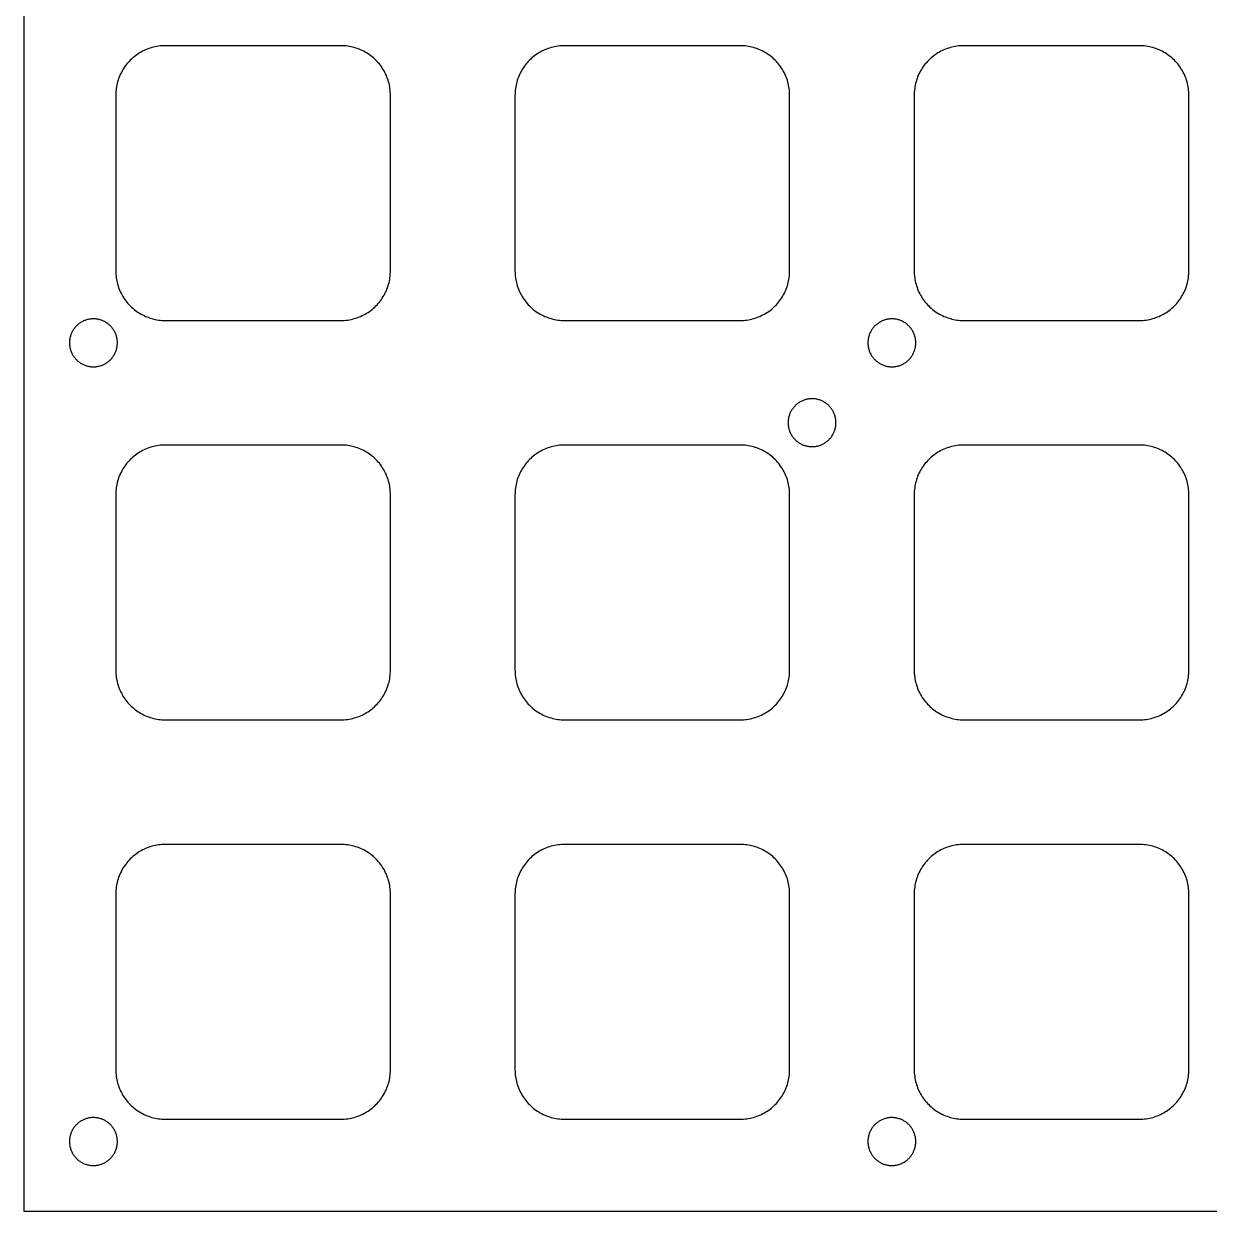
# Model space of a CAD drawing. Header units: millimetres. Extents: x -5 to 320, y -158 to 221.
# Drawn here: x -1.9 to 72.4, y -158.4 to -84.1 of the extents above; entities that cross this region are included whole.
import ezdxf

# ---------------------------------------------------------------- set-up
doc = ezdxf.new("R2010")
doc.units = ezdxf.units.MM
doc.header["$MEASUREMENT"] = 0
doc.layers.add('plot', color=12, linetype='Continuous', true_color=0xb80000)

msp = doc.modelspace()

# ---------------------------------------------------------------- linework, layer by layer
at = {"layer": 'plot'}
for points in [[(-1.864, -54.702), (-1.864, -158.429)], [(7, -85.465), (6.894, -85.467), (6.788, -85.473), (6.683, -85.482), (6.578, -85.494), (6.473, -85.511), (6.369, -85.53), (6.266, -85.554), (6.164, -85.58), (6.062, -85.611), (5.962, -85.644), (5.863, -85.682), (5.765, -85.722), (5.669, -85.766), (5.574, -85.813), (5.481, -85.863), (5.389, -85.917), (5.3, -85.973), (5.212, -86.033), (5.127, -86.095), (5.044, -86.161), (4.963, -86.229), (4.884, -86.3), (4.808, -86.373), (4.734, -86.45), (4.663, -86.528), (4.595, -86.609), (4.53, -86.692), (4.467, -86.778), (4.408, -86.865), (4.351, -86.955), (4.298, -87.046), (4.248, -87.139), (4.2, -87.234), (4.157, -87.33), (4.116, -87.428), (4.079, -87.527), (4.045, -87.628), (4.015, -87.729), (3.988, -87.831), (3.965, -87.935), (3.945, -88.039), (3.929, -88.143), (3.916, -88.248), (3.907, -88.354), (3.902, -88.46), (3.9, -88.565)], [(18, -85.465), (7, -85.465)], [(21.1, -88.565), (21.098, -88.46), (21.093, -88.354), (21.084, -88.248), (21.071, -88.143), (21.055, -88.039), (21.035, -87.935), (21.012, -87.831), (20.985, -87.729), (20.955, -87.628), (20.921, -87.527), (20.884, -87.428), (20.843, -87.33), (20.8, -87.234), (20.752, -87.139), (20.702, -87.046), (20.649, -86.955), (20.592, -86.865), (20.533, -86.778), (20.47, -86.692), (20.405, -86.609), (20.337, -86.528), (20.266, -86.45), (20.192, -86.373), (20.116, -86.3), (20.037, -86.229), (19.956, -86.161), (19.873, -86.095), (19.788, -86.033), (19.7, -85.973), (19.611, -85.917), (19.519, -85.863), (19.426, -85.813), (19.331, -85.766), (19.235, -85.722), (19.137, -85.682), (19.038, -85.644), (18.938, -85.611), (18.836, -85.58), (18.734, -85.554), (18.631, -85.53), (18.527, -85.511), (18.422, -85.494), (18.317, -85.482), (18.212, -85.473), (18.106, -85.467), (18, -85.465)], [(32, -85.465), (31.894, -85.467), (31.788, -85.473), (31.683, -85.482), (31.578, -85.494), (31.473, -85.511), (31.369, -85.53), (31.266, -85.554), (31.164, -85.58), (31.062, -85.611), (30.962, -85.644), (30.863, -85.682), (30.765, -85.722), (30.669, -85.766), (30.574, -85.813), (30.481, -85.863), (30.389, -85.917), (30.3, -85.973), (30.212, -86.033), (30.127, -86.095), (30.044, -86.161), (29.963, -86.229), (29.884, -86.3), (29.808, -86.373), (29.734, -86.45), (29.663, -86.528), (29.595, -86.609), (29.53, -86.692), (29.467, -86.778), (29.408, -86.865), (29.351, -86.955), (29.298, -87.046), (29.248, -87.139), (29.2, -87.234), (29.157, -87.33), (29.116, -87.428), (29.079, -87.527), (29.045, -87.628), (29.015, -87.729), (28.988, -87.831), (28.965, -87.935), (28.945, -88.039), (28.929, -88.143), (28.916, -88.248), (28.907, -88.354), (28.902, -88.46), (28.9, -88.565)], [(43, -85.465), (32, -85.465)], [(46.1, -88.565), (46.098, -88.46), (46.093, -88.354), (46.084, -88.248), (46.071, -88.143), (46.055, -88.039), (46.035, -87.935), (46.012, -87.831), (45.985, -87.729), (45.955, -87.628), (45.921, -87.527), (45.884, -87.428), (45.843, -87.33), (45.8, -87.234), (45.752, -87.139), (45.702, -87.046), (45.649, -86.955), (45.592, -86.865), (45.533, -86.778), (45.47, -86.692), (45.405, -86.609), (45.337, -86.528), (45.266, -86.45), (45.192, -86.373), (45.116, -86.3), (45.037, -86.229), (44.956, -86.161), (44.873, -86.095), (44.788, -86.033), (44.7, -85.973), (44.611, -85.917), (44.519, -85.863), (44.426, -85.813), (44.331, -85.766), (44.235, -85.722), (44.137, -85.682), (44.038, -85.644), (43.938, -85.611), (43.836, -85.58), (43.734, -85.554), (43.631, -85.53), (43.527, -85.511), (43.422, -85.494), (43.317, -85.482), (43.212, -85.473), (43.106, -85.467), (43, -85.465)], [(57, -85.465), (56.894, -85.467), (56.788, -85.473), (56.683, -85.482), (56.578, -85.494), (56.473, -85.511), (56.369, -85.53), (56.266, -85.554), (56.164, -85.58), (56.062, -85.611), (55.962, -85.644), (55.863, -85.682), (55.765, -85.722), (55.669, -85.766), (55.574, -85.813), (55.481, -85.863), (55.389, -85.917), (55.3, -85.973), (55.212, -86.033), (55.127, -86.095), (55.044, -86.161), (54.963, -86.229), (54.884, -86.3), (54.808, -86.373), (54.734, -86.45), (54.663, -86.528), (54.595, -86.609), (54.53, -86.692), (54.467, -86.778), (54.408, -86.865), (54.351, -86.955), (54.298, -87.046), (54.248, -87.139), (54.2, -87.234), (54.157, -87.33), (54.116, -87.428), (54.079, -87.527), (54.045, -87.628), (54.015, -87.729), (53.988, -87.831), (53.965, -87.935), (53.945, -88.039), (53.929, -88.143), (53.916, -88.248), (53.907, -88.354), (53.902, -88.46), (53.9, -88.565)], [(68, -85.465), (57, -85.465)], [(71.1, -88.565), (71.098, -88.46), (71.093, -88.354), (71.084, -88.248), (71.071, -88.143), (71.055, -88.039), (71.035, -87.935), (71.012, -87.831), (70.985, -87.729), (70.955, -87.628), (70.921, -87.527), (70.884, -87.428), (70.843, -87.33), (70.8, -87.234), (70.752, -87.139), (70.702, -87.046), (70.649, -86.955), (70.592, -86.865), (70.533, -86.778), (70.47, -86.692), (70.405, -86.609), (70.337, -86.528), (70.266, -86.45), (70.192, -86.373), (70.116, -86.3), (70.037, -86.229), (69.956, -86.161), (69.873, -86.095), (69.788, -86.033), (69.7, -85.973), (69.611, -85.917), (69.519, -85.863), (69.426, -85.813), (69.331, -85.766), (69.235, -85.722), (69.137, -85.682), (69.038, -85.644), (68.938, -85.611), (68.836, -85.58), (68.734, -85.554), (68.631, -85.53), (68.527, -85.511), (68.422, -85.494), (68.317, -85.482), (68.212, -85.473), (68.106, -85.467), (68, -85.465)], [(3.9, -88.565), (3.9, -99.565)], [(21.1, -99.565), (21.1, -88.565)], [(28.9, -88.565), (28.9, -99.565)], [(46.1, -99.565), (46.1, -88.565)], [(53.9, -88.565), (53.9, -99.565)], [(71.1, -99.565), (71.1, -88.565)], [(3.9, -99.565), (3.902, -99.671), (3.907, -99.777), (3.916, -99.882), (3.929, -99.988), (3.945, -100.092), (3.965, -100.196), (3.988, -100.299), (4.015, -100.402), (4.045, -100.503), (4.079, -100.604), (4.116, -100.703), (4.157, -100.801), (4.2, -100.897), (4.248, -100.992), (4.298, -101.085), (4.351, -101.176), (4.408, -101.266), (4.467, -101.353), (4.53, -101.439), (4.595, -101.522), (4.663, -101.603), (4.734, -101.681), (4.808, -101.757), (4.884, -101.831), (4.963, -101.902), (5.044, -101.97), (5.127, -102.036), (5.212, -102.098), (5.3, -102.158), (5.389, -102.214), (5.481, -102.268), (5.574, -102.318), (5.669, -102.365), (5.765, -102.409), (5.863, -102.449), (5.962, -102.486), (6.062, -102.52), (6.164, -102.551), (6.266, -102.577), (6.369, -102.601), (6.473, -102.62), (6.578, -102.637), (6.683, -102.649), (6.788, -102.658), (6.894, -102.664), (7, -102.665)], [(18, -102.665), (18.106, -102.664), (18.212, -102.658), (18.317, -102.649), (18.422, -102.637), (18.527, -102.62), (18.631, -102.601), (18.734, -102.577), (18.836, -102.551), (18.938, -102.52), (19.038, -102.486), (19.137, -102.449), (19.235, -102.409), (19.331, -102.365), (19.426, -102.318), (19.519, -102.268), (19.611, -102.214), (19.7, -102.158), (19.788, -102.098), (19.873, -102.036), (19.956, -101.97), (20.037, -101.902), (20.116, -101.831), (20.192, -101.757), (20.266, -101.681), (20.337, -101.603), (20.405, -101.522), (20.47, -101.439), (20.533, -101.353), (20.592, -101.266), (20.649, -101.176), (20.702, -101.085), (20.752, -100.992), (20.8, -100.897), (20.843, -100.801), (20.884, -100.703), (20.921, -100.604), (20.955, -100.503), (20.985, -100.402), (21.012, -100.299), (21.035, -100.196), (21.055, -100.092), (21.071, -99.988), (21.084, -99.882), (21.093, -99.777), (21.098, -99.671), (21.1, -99.565)], [(28.9, -99.565), (28.902, -99.671), (28.907, -99.777), (28.916, -99.882), (28.929, -99.988), (28.945, -100.092), (28.965, -100.196), (28.988, -100.299), (29.015, -100.402), (29.045, -100.503), (29.079, -100.604), (29.116, -100.703), (29.157, -100.801), (29.2, -100.897), (29.248, -100.992), (29.298, -101.085), (29.351, -101.176), (29.408, -101.266), (29.467, -101.353), (29.53, -101.439), (29.595, -101.522), (29.663, -101.603), (29.734, -101.681), (29.808, -101.757), (29.884, -101.831), (29.963, -101.902), (30.044, -101.97), (30.127, -102.036), (30.212, -102.098), (30.3, -102.158), (30.389, -102.214), (30.481, -102.268), (30.574, -102.318), (30.669, -102.365), (30.765, -102.409), (30.863, -102.449), (30.962, -102.486), (31.062, -102.52), (31.164, -102.551), (31.266, -102.577), (31.369, -102.601), (31.473, -102.62), (31.578, -102.637), (31.683, -102.649), (31.788, -102.658), (31.894, -102.664), (32, -102.665)], [(43, -102.665), (43.106, -102.664), (43.212, -102.658), (43.317, -102.649), (43.422, -102.637), (43.527, -102.62), (43.631, -102.601), (43.734, -102.577), (43.836, -102.551), (43.938, -102.52), (44.038, -102.486), (44.137, -102.449), (44.235, -102.409), (44.331, -102.365), (44.426, -102.318), (44.519, -102.268), (44.611, -102.214), (44.7, -102.158), (44.788, -102.098), (44.873, -102.036), (44.956, -101.97), (45.037, -101.902), (45.116, -101.831), (45.192, -101.757), (45.266, -101.681), (45.337, -101.603), (45.405, -101.522), (45.47, -101.439), (45.533, -101.353), (45.592, -101.266), (45.649, -101.176), (45.702, -101.085), (45.752, -100.992), (45.8, -100.897), (45.843, -100.801), (45.884, -100.703), (45.921, -100.604), (45.955, -100.503), (45.985, -100.402), (46.012, -100.299), (46.035, -100.196), (46.055, -100.092), (46.071, -99.988), (46.084, -99.882), (46.093, -99.777), (46.098, -99.671), (46.1, -99.565)], [(53.9, -99.565), (53.902, -99.671), (53.907, -99.777), (53.916, -99.882), (53.929, -99.988), (53.945, -100.092), (53.965, -100.196), (53.988, -100.299), (54.015, -100.402), (54.045, -100.503), (54.079, -100.604), (54.116, -100.703), (54.157, -100.801), (54.2, -100.897), (54.248, -100.992), (54.298, -101.085), (54.351, -101.176), (54.408, -101.266), (54.467, -101.353), (54.53, -101.439), (54.595, -101.522), (54.663, -101.603), (54.734, -101.681), (54.808, -101.757), (54.884, -101.831), (54.963, -101.902), (55.044, -101.97), (55.127, -102.036), (55.212, -102.098), (55.3, -102.158), (55.389, -102.214), (55.481, -102.268), (55.574, -102.318), (55.669, -102.365), (55.765, -102.409), (55.863, -102.449), (55.962, -102.486), (56.062, -102.52), (56.164, -102.551), (56.266, -102.577), (56.369, -102.601), (56.473, -102.62), (56.578, -102.637), (56.683, -102.649), (56.788, -102.658), (56.894, -102.664), (57, -102.665)], [(68, -102.665), (68.106, -102.664), (68.212, -102.658), (68.317, -102.649), (68.422, -102.637), (68.527, -102.62), (68.631, -102.601), (68.734, -102.577), (68.836, -102.551), (68.938, -102.52), (69.038, -102.486), (69.137, -102.449), (69.235, -102.409), (69.331, -102.365), (69.426, -102.318), (69.519, -102.268), (69.611, -102.214), (69.7, -102.158), (69.788, -102.098), (69.873, -102.036), (69.956, -101.97), (70.037, -101.902), (70.116, -101.831), (70.192, -101.757), (70.266, -101.681), (70.337, -101.603), (70.405, -101.522), (70.47, -101.439), (70.533, -101.353), (70.592, -101.266), (70.649, -101.176), (70.702, -101.085), (70.752, -100.992), (70.8, -100.897), (70.843, -100.801), (70.884, -100.703), (70.921, -100.604), (70.955, -100.503), (70.985, -100.402), (71.012, -100.299), (71.035, -100.196), (71.055, -100.092), (71.071, -99.988), (71.084, -99.882), (71.093, -99.777), (71.098, -99.671), (71.1, -99.565)], [(1, -104.065), (1.001, -104.118), (1.004, -104.17), (1.008, -104.221), (1.014, -104.273), (1.023, -104.325), (1.032, -104.376), (1.044, -104.426), (1.057, -104.477), (1.073, -104.527), (1.089, -104.576), (1.108, -104.624), (1.128, -104.672), (1.15, -104.72), (1.174, -104.766), (1.199, -104.812), (1.225, -104.856), (1.254, -104.9), (1.283, -104.943), (1.315, -104.985), (1.347, -105.025), (1.381, -105.065), (1.417, -105.103), (1.453, -105.14), (1.491, -105.176), (1.53, -105.21), (1.571, -105.243), (1.612, -105.274), (1.655, -105.304), (1.698, -105.333), (1.742, -105.36), (1.788, -105.386), (1.834, -105.41), (1.881, -105.432), (1.929, -105.453), (1.977, -105.472), (2.027, -105.489), (2.076, -105.504), (2.126, -105.518), (2.177, -105.53), (2.228, -105.541), (2.28, -105.549), (2.331, -105.556), (2.383, -105.561), (2.435, -105.564), (2.487, -105.565), (2.539, -105.565), (2.591, -105.563), (2.643, -105.559), (2.695, -105.553), (2.746, -105.545), (2.797, -105.536), (2.848, -105.524), (2.899, -105.512), (2.949, -105.497), (2.998, -105.48), (3.047, -105.462), (3.095, -105.442), (3.142, -105.421), (3.189, -105.398), (3.235, -105.373), (3.28, -105.347), (3.324, -105.319), (3.367, -105.29), (3.409, -105.259), (3.45, -105.227), (3.489, -105.193), (3.528, -105.158), (3.565, -105.122), (3.601, -105.084), (3.636, -105.045), (3.669, -105.005), (3.701, -104.964), (3.732, -104.922), (3.761, -104.878), (3.788, -104.834), (3.814, -104.789), (3.838, -104.743), (3.861, -104.696), (3.882, -104.648), (3.901, -104.6), (3.919, -104.551), (3.935, -104.502), (3.949, -104.452), (3.962, -104.401), (3.973, -104.35), (3.982, -104.299), (3.989, -104.247), (3.994, -104.195), (3.998, -104.144), (4, -104.092), (4, -104.039), (3.998, -103.987), (3.994, -103.935), (3.989, -103.884), (3.982, -103.832), (3.973, -103.781), (3.962, -103.73), (3.949, -103.679), (3.935, -103.629), (3.919, -103.58), (3.901, -103.531), (3.882, -103.482), (3.861, -103.435), (3.838, -103.388), (3.814, -103.342), (3.788, -103.297), (3.761, -103.253), (3.732, -103.209), (3.701, -103.167), (3.669, -103.126), (3.636, -103.086), (3.601, -103.047), (3.565, -103.009), (3.528, -102.973), (3.489, -102.938), (3.45, -102.904), (3.409, -102.872), (3.367, -102.841), (3.324, -102.812), (3.28, -102.784), (3.235, -102.758), (3.189, -102.733), (3.142, -102.71), (3.095, -102.689), (3.047, -102.669), (2.998, -102.651), (2.949, -102.634), (2.899, -102.619), (2.848, -102.606), (2.797, -102.595), (2.746, -102.586), (2.695, -102.578), (2.643, -102.572), (2.591, -102.568), (2.539, -102.566), (2.487, -102.566), (2.435, -102.567), (2.383, -102.57), (2.331, -102.575), (2.28, -102.582), (2.228, -102.59), (2.177, -102.601), (2.126, -102.613), (2.076, -102.627), (2.027, -102.642), (1.977, -102.659), (1.929, -102.678), (1.881, -102.699), (1.834, -102.721), (1.788, -102.745), (1.742, -102.771), (1.698, -102.798), (1.655, -102.826), (1.612, -102.857), (1.571, -102.888), (1.53, -102.921), (1.491, -102.955), (1.453, -102.991), (1.417, -103.028), (1.381, -103.066), (1.347, -103.106), (1.315, -103.146), (1.283, -103.188), (1.254, -103.231), (1.225, -103.275), (1.199, -103.319), (1.174, -103.365), (1.15, -103.411), (1.128, -103.459), (1.108, -103.507), (1.089, -103.555), (1.073, -103.604), (1.057, -103.654), (1.044, -103.705), (1.032, -103.755), (1.023, -103.806), (1.014, -103.858), (1.008, -103.91), (1.004, -103.961), (1.001, -104.013), (1, -104.065)], [(51, -104.065), (51.001, -104.118), (51.004, -104.17), (51.008, -104.221), (51.014, -104.273), (51.023, -104.325), (51.032, -104.376), (51.044, -104.426), (51.057, -104.477), (51.073, -104.527), (51.089, -104.576), (51.108, -104.624), (51.128, -104.672), (51.15, -104.72), (51.174, -104.766), (51.199, -104.812), (51.225, -104.856), (51.254, -104.9), (51.283, -104.943), (51.315, -104.985), (51.347, -105.025), (51.381, -105.065), (51.417, -105.103), (51.453, -105.14), (51.491, -105.176), (51.53, -105.21), (51.571, -105.243), (51.612, -105.274), (51.655, -105.304), (51.698, -105.333), (51.742, -105.36), (51.788, -105.386), (51.834, -105.41), (51.881, -105.432), (51.929, -105.453), (51.977, -105.472), (52.027, -105.489), (52.076, -105.504), (52.126, -105.518), (52.177, -105.53), (52.228, -105.541), (52.28, -105.549), (52.331, -105.556), (52.383, -105.561), (52.435, -105.564), (52.487, -105.565), (52.539, -105.565), (52.591, -105.563), (52.643, -105.559), (52.695, -105.553), (52.746, -105.545), (52.797, -105.536), (52.848, -105.524), (52.899, -105.512), (52.949, -105.497), (52.998, -105.48), (53.047, -105.462), (53.095, -105.442), (53.142, -105.421), (53.189, -105.398), (53.235, -105.373), (53.28, -105.347), (53.324, -105.319), (53.367, -105.29), (53.409, -105.259), (53.45, -105.227), (53.489, -105.193), (53.528, -105.158), (53.565, -105.122), (53.601, -105.084), (53.636, -105.045), (53.669, -105.005), (53.701, -104.964), (53.732, -104.922), (53.761, -104.878), (53.788, -104.834), (53.814, -104.789), (53.838, -104.743), (53.861, -104.696), (53.882, -104.648), (53.901, -104.6), (53.919, -104.551), (53.935, -104.502), (53.949, -104.452), (53.962, -104.401), (53.973, -104.35), (53.982, -104.299), (53.989, -104.247), (53.994, -104.195), (53.998, -104.144), (54, -104.092), (54, -104.039), (53.998, -103.987), (53.994, -103.935), (53.989, -103.884), (53.982, -103.832), (53.973, -103.781), (53.962, -103.73), (53.949, -103.679), (53.935, -103.629), (53.919, -103.58), (53.901, -103.531), (53.882, -103.482), (53.861, -103.435), (53.838, -103.388), (53.814, -103.342), (53.788, -103.297), (53.761, -103.253), (53.732, -103.209), (53.701, -103.167), (53.669, -103.126), (53.636, -103.086), (53.601, -103.047), (53.565, -103.009), (53.528, -102.973), (53.489, -102.938), (53.45, -102.904), (53.409, -102.872), (53.367, -102.841), (53.324, -102.812), (53.28, -102.784), (53.235, -102.758), (53.189, -102.733), (53.142, -102.71), (53.095, -102.689), (53.047, -102.669), (52.998, -102.651), (52.949, -102.634), (52.899, -102.619), (52.848, -102.606), (52.797, -102.595), (52.746, -102.586), (52.695, -102.578), (52.643, -102.572), (52.591, -102.568), (52.539, -102.566), (52.487, -102.566), (52.435, -102.567), (52.383, -102.57), (52.331, -102.575), (52.28, -102.582), (52.228, -102.59), (52.177, -102.601), (52.126, -102.613), (52.076, -102.627), (52.027, -102.642), (51.977, -102.659), (51.929, -102.678), (51.881, -102.699), (51.834, -102.721), (51.788, -102.745), (51.742, -102.771), (51.698, -102.798), (51.655, -102.826), (51.612, -102.857), (51.571, -102.888), (51.53, -102.921), (51.491, -102.955), (51.453, -102.991), (51.417, -103.028), (51.381, -103.066), (51.347, -103.106), (51.315, -103.146), (51.283, -103.188), (51.254, -103.231), (51.225, -103.275), (51.199, -103.319), (51.174, -103.365), (51.15, -103.411), (51.128, -103.459), (51.108, -103.507), (51.089, -103.555), (51.073, -103.604), (51.057, -103.654), (51.044, -103.705), (51.032, -103.755), (51.023, -103.806), (51.014, -103.858), (51.008, -103.91), (51.004, -103.961), (51.001, -104.013), (51, -104.065)], [(7, -102.665), (18, -102.665)], [(32, -102.665), (43, -102.665)], [(57, -102.665), (68, -102.665)], [(49, -109.065), (48.999, -109.013), (48.996, -108.961), (48.992, -108.91), (48.986, -108.858), (48.977, -108.806), (48.968, -108.755), (48.956, -108.705), (48.943, -108.654), (48.927, -108.604), (48.911, -108.555), (48.892, -108.507), (48.872, -108.459), (48.85, -108.411), (48.826, -108.365), (48.801, -108.319), (48.775, -108.275), (48.746, -108.231), (48.717, -108.188), (48.685, -108.146), (48.653, -108.106), (48.619, -108.066), (48.583, -108.028), (48.547, -107.991), (48.509, -107.955), (48.47, -107.921), (48.429, -107.888), (48.388, -107.857), (48.345, -107.826), (48.302, -107.798), (48.258, -107.771), (48.212, -107.745), (48.166, -107.721), (48.119, -107.699), (48.071, -107.678), (48.023, -107.659), (47.973, -107.642), (47.924, -107.627), (47.874, -107.613), (47.823, -107.601), (47.772, -107.59), (47.72, -107.582), (47.669, -107.575), (47.617, -107.57), (47.565, -107.567), (47.513, -107.566), (47.461, -107.566), (47.409, -107.568), (47.357, -107.572), (47.305, -107.578), (47.254, -107.586), (47.203, -107.595), (47.152, -107.606), (47.101, -107.619), (47.051, -107.634), (47.002, -107.651), (46.953, -107.669), (46.905, -107.689), (46.858, -107.71), (46.811, -107.733), (46.765, -107.758), (46.72, -107.784), (46.676, -107.812), (46.633, -107.841), (46.591, -107.872), (46.55, -107.904), (46.511, -107.938), (46.472, -107.973), (46.435, -108.009), (46.399, -108.047), (46.364, -108.086), (46.331, -108.126), (46.299, -108.167), (46.268, -108.209), (46.239, -108.253), (46.212, -108.297), (46.186, -108.342), (46.162, -108.388), (46.139, -108.435), (46.118, -108.482), (46.099, -108.531), (46.081, -108.58), (46.065, -108.629), (46.051, -108.679), (46.038, -108.73), (46.027, -108.781), (46.018, -108.832), (46.011, -108.884), (46.006, -108.935), (46.002, -108.987), (46, -109.039), (46, -109.092), (46.002, -109.144), (46.006, -109.195), (46.011, -109.247), (46.018, -109.299), (46.027, -109.35), (46.038, -109.401), (46.051, -109.452), (46.065, -109.502), (46.081, -109.551), (46.099, -109.6), (46.118, -109.648), (46.139, -109.696), (46.162, -109.743), (46.186, -109.789), (46.212, -109.834), (46.239, -109.878), (46.268, -109.922), (46.299, -109.964), (46.331, -110.005), (46.364, -110.045), (46.399, -110.084), (46.435, -110.122), (46.472, -110.158), (46.511, -110.193), (46.55, -110.227), (46.591, -110.259), (46.633, -110.29), (46.676, -110.319), (46.72, -110.347), (46.765, -110.373), (46.811, -110.398), (46.858, -110.421), (46.905, -110.442), (46.953, -110.462), (47.002, -110.48), (47.051, -110.497), (47.101, -110.512), (47.152, -110.524), (47.203, -110.536), (47.254, -110.545), (47.305, -110.553), (47.357, -110.559), (47.409, -110.563), (47.461, -110.565), (47.513, -110.565), (47.565, -110.564), (47.617, -110.561), (47.669, -110.556), (47.72, -110.549), (47.772, -110.541), (47.823, -110.53), (47.874, -110.518), (47.924, -110.504), (47.973, -110.489), (48.023, -110.472), (48.071, -110.453), (48.119, -110.432), (48.166, -110.41), (48.212, -110.386), (48.258, -110.36), (48.302, -110.333), (48.345, -110.304), (48.388, -110.274), (48.429, -110.243), (48.47, -110.21), (48.509, -110.176), (48.547, -110.14), (48.583, -110.103), (48.619, -110.065), (48.653, -110.025), (48.685, -109.985), (48.717, -109.943), (48.746, -109.9), (48.775, -109.856), (48.801, -109.812), (48.826, -109.766), (48.85, -109.72), (48.872, -109.672), (48.892, -109.624), (48.911, -109.576), (48.927, -109.527), (48.943, -109.477), (48.956, -109.426), (48.968, -109.376), (48.977, -109.325), (48.986, -109.273), (48.992, -109.221), (48.996, -109.17), (48.999, -109.118), (49, -109.065)], [(7, -110.465), (6.894, -110.467), (6.788, -110.473), (6.683, -110.482), (6.578, -110.494), (6.473, -110.511), (6.369, -110.53), (6.266, -110.554), (6.164, -110.58), (6.062, -110.611), (5.962, -110.644), (5.863, -110.682), (5.765, -110.722), (5.669, -110.766), (5.574, -110.813), (5.481, -110.863), (5.389, -110.917), (5.3, -110.973), (5.212, -111.033), (5.127, -111.095), (5.044, -111.161), (4.963, -111.229), (4.884, -111.3), (4.808, -111.373), (4.734, -111.45), (4.663, -111.528), (4.595, -111.609), (4.53, -111.692), (4.467, -111.778), (4.408, -111.865), (4.351, -111.955), (4.298, -112.046), (4.248, -112.139), (4.2, -112.234), (4.157, -112.33), (4.116, -112.428), (4.079, -112.527), (4.045, -112.628), (4.015, -112.729), (3.988, -112.831), (3.965, -112.935), (3.945, -113.039), (3.929, -113.143), (3.916, -113.248), (3.907, -113.354), (3.902, -113.46), (3.9, -113.565)], [(18, -110.465), (7, -110.465)], [(21.1, -113.565), (21.098, -113.46), (21.093, -113.354), (21.084, -113.248), (21.071, -113.143), (21.055, -113.039), (21.035, -112.935), (21.012, -112.831), (20.985, -112.729), (20.955, -112.628), (20.921, -112.527), (20.884, -112.428), (20.843, -112.33), (20.8, -112.234), (20.752, -112.139), (20.702, -112.046), (20.649, -111.955), (20.592, -111.865), (20.533, -111.778), (20.47, -111.692), (20.405, -111.609), (20.337, -111.528), (20.266, -111.45), (20.192, -111.373), (20.116, -111.3), (20.037, -111.229), (19.956, -111.161), (19.873, -111.095), (19.788, -111.033), (19.7, -110.973), (19.611, -110.917), (19.519, -110.863), (19.426, -110.813), (19.331, -110.766), (19.235, -110.722), (19.137, -110.682), (19.038, -110.644), (18.938, -110.611), (18.836, -110.58), (18.734, -110.554), (18.631, -110.53), (18.527, -110.511), (18.422, -110.494), (18.317, -110.482), (18.212, -110.473), (18.106, -110.467), (18, -110.465)], [(32, -110.465), (31.894, -110.467), (31.788, -110.473), (31.683, -110.482), (31.578, -110.494), (31.473, -110.511), (31.369, -110.53), (31.266, -110.554), (31.164, -110.58), (31.062, -110.611), (30.962, -110.644), (30.863, -110.682), (30.765, -110.722), (30.669, -110.766), (30.574, -110.813), (30.481, -110.863), (30.389, -110.917), (30.3, -110.973), (30.212, -111.033), (30.127, -111.095), (30.044, -111.161), (29.963, -111.229), (29.884, -111.3), (29.808, -111.373), (29.734, -111.45), (29.663, -111.528), (29.595, -111.609), (29.53, -111.692), (29.467, -111.778), (29.408, -111.865), (29.351, -111.955), (29.298, -112.046), (29.248, -112.139), (29.2, -112.234), (29.157, -112.33), (29.116, -112.428), (29.079, -112.527), (29.045, -112.628), (29.015, -112.729), (28.988, -112.831), (28.965, -112.935), (28.945, -113.039), (28.929, -113.143), (28.916, -113.248), (28.907, -113.354), (28.902, -113.46), (28.9, -113.565)], [(43, -110.465), (32, -110.465)], [(46.1, -113.565), (46.098, -113.46), (46.093, -113.354), (46.084, -113.248), (46.071, -113.143), (46.055, -113.039), (46.035, -112.935), (46.012, -112.831), (45.985, -112.729), (45.955, -112.628), (45.921, -112.527), (45.884, -112.428), (45.843, -112.33), (45.8, -112.234), (45.752, -112.139), (45.702, -112.046), (45.649, -111.955), (45.592, -111.865), (45.533, -111.778), (45.47, -111.692), (45.405, -111.609), (45.337, -111.528), (45.266, -111.45), (45.192, -111.373), (45.116, -111.3), (45.037, -111.229), (44.956, -111.161), (44.873, -111.095), (44.788, -111.033), (44.7, -110.973), (44.611, -110.917), (44.519, -110.863), (44.426, -110.813), (44.331, -110.766), (44.235, -110.722), (44.137, -110.682), (44.038, -110.644), (43.938, -110.611), (43.836, -110.58), (43.734, -110.554), (43.631, -110.53), (43.527, -110.511), (43.422, -110.494), (43.317, -110.482), (43.212, -110.473), (43.106, -110.467), (43, -110.465)], [(57, -110.465), (56.894, -110.467), (56.788, -110.473), (56.683, -110.482), (56.578, -110.494), (56.473, -110.511), (56.369, -110.53), (56.266, -110.554), (56.164, -110.58), (56.062, -110.611), (55.962, -110.644), (55.863, -110.682), (55.765, -110.722), (55.669, -110.766), (55.574, -110.813), (55.481, -110.863), (55.389, -110.917), (55.3, -110.973), (55.212, -111.033), (55.127, -111.095), (55.044, -111.161), (54.963, -111.229), (54.884, -111.3), (54.808, -111.373), (54.734, -111.45), (54.663, -111.528), (54.595, -111.609), (54.53, -111.692), (54.467, -111.778), (54.408, -111.865), (54.351, -111.955), (54.298, -112.046), (54.248, -112.139), (54.2, -112.234), (54.157, -112.33), (54.116, -112.428), (54.079, -112.527), (54.045, -112.628), (54.015, -112.729), (53.988, -112.831), (53.965, -112.935), (53.945, -113.039), (53.929, -113.143), (53.916, -113.248), (53.907, -113.354), (53.902, -113.46), (53.9, -113.565)], [(68, -110.465), (57, -110.465)], [(71.1, -113.565), (71.098, -113.46), (71.093, -113.354), (71.084, -113.248), (71.071, -113.143), (71.055, -113.039), (71.035, -112.935), (71.012, -112.831), (70.985, -112.729), (70.955, -112.628), (70.921, -112.527), (70.884, -112.428), (70.843, -112.33), (70.8, -112.234), (70.752, -112.139), (70.702, -112.046), (70.649, -111.955), (70.592, -111.865), (70.533, -111.778), (70.47, -111.692), (70.405, -111.609), (70.337, -111.528), (70.266, -111.45), (70.192, -111.373), (70.116, -111.3), (70.037, -111.229), (69.956, -111.161), (69.873, -111.095), (69.788, -111.033), (69.7, -110.973), (69.611, -110.917), (69.519, -110.863), (69.426, -110.813), (69.331, -110.766), (69.235, -110.722), (69.137, -110.682), (69.038, -110.644), (68.938, -110.611), (68.836, -110.58), (68.734, -110.554), (68.631, -110.53), (68.527, -110.511), (68.422, -110.494), (68.317, -110.482), (68.212, -110.473), (68.106, -110.467), (68, -110.465)], [(3.9, -113.565), (3.9, -124.565)], [(21.1, -124.565), (21.1, -113.565)], [(28.9, -113.565), (28.9, -124.565)], [(46.1, -124.565), (46.1, -113.565)], [(53.9, -113.565), (53.9, -124.565)], [(71.1, -124.565), (71.1, -113.565)], [(3.9, -124.565), (3.902, -124.671), (3.907, -124.777), (3.916, -124.882), (3.929, -124.988), (3.945, -125.092), (3.965, -125.196), (3.988, -125.299), (4.015, -125.402), (4.045, -125.503), (4.079, -125.604), (4.116, -125.703), (4.157, -125.801), (4.2, -125.897), (4.248, -125.992), (4.298, -126.085), (4.351, -126.176), (4.408, -126.266), (4.467, -126.353), (4.53, -126.439), (4.595, -126.522), (4.663, -126.603), (4.734, -126.681), (4.808, -126.757), (4.884, -126.831), (4.963, -126.902), (5.044, -126.97), (5.127, -127.036), (5.212, -127.098), (5.3, -127.158), (5.389, -127.214), (5.481, -127.268), (5.574, -127.318), (5.669, -127.365), (5.765, -127.409), (5.863, -127.449), (5.962, -127.486), (6.062, -127.52), (6.164, -127.551), (6.266, -127.577), (6.369, -127.601), (6.473, -127.62), (6.578, -127.637), (6.683, -127.649), (6.788, -127.658), (6.894, -127.664), (7, -127.665)], [(18, -127.665), (18.106, -127.664), (18.212, -127.658), (18.317, -127.649), (18.422, -127.637), (18.527, -127.62), (18.631, -127.601), (18.734, -127.577), (18.836, -127.551), (18.938, -127.52), (19.038, -127.486), (19.137, -127.449), (19.235, -127.409), (19.331, -127.365), (19.426, -127.318), (19.519, -127.268), (19.611, -127.214), (19.7, -127.158), (19.788, -127.098), (19.873, -127.036), (19.956, -126.97), (20.037, -126.902), (20.116, -126.831), (20.192, -126.757), (20.266, -126.681), (20.337, -126.603), (20.405, -126.522), (20.47, -126.439), (20.533, -126.353), (20.592, -126.266), (20.649, -126.176), (20.702, -126.085), (20.752, -125.992), (20.8, -125.897), (20.843, -125.801), (20.884, -125.703), (20.921, -125.604), (20.955, -125.503), (20.985, -125.402), (21.012, -125.299), (21.035, -125.196), (21.055, -125.092), (21.071, -124.988), (21.084, -124.882), (21.093, -124.777), (21.098, -124.671), (21.1, -124.565)], [(28.9, -124.565), (28.902, -124.671), (28.907, -124.777), (28.916, -124.882), (28.929, -124.988), (28.945, -125.092), (28.965, -125.196), (28.988, -125.299), (29.015, -125.402), (29.045, -125.503), (29.079, -125.604), (29.116, -125.703), (29.157, -125.801), (29.2, -125.897), (29.248, -125.992), (29.298, -126.085), (29.351, -126.176), (29.408, -126.266), (29.467, -126.353), (29.53, -126.439), (29.595, -126.522), (29.663, -126.603), (29.734, -126.681), (29.808, -126.757), (29.884, -126.831), (29.963, -126.902), (30.044, -126.97), (30.127, -127.036), (30.212, -127.098), (30.3, -127.158), (30.389, -127.214), (30.481, -127.268), (30.574, -127.318), (30.669, -127.365), (30.765, -127.409), (30.863, -127.449), (30.962, -127.486), (31.062, -127.52), (31.164, -127.551), (31.266, -127.577), (31.369, -127.601), (31.473, -127.62), (31.578, -127.637), (31.683, -127.649), (31.788, -127.658), (31.894, -127.664), (32, -127.665)], [(43, -127.665), (43.106, -127.664), (43.212, -127.658), (43.317, -127.649), (43.422, -127.637), (43.527, -127.62), (43.631, -127.601), (43.734, -127.577), (43.836, -127.551), (43.938, -127.52), (44.038, -127.486), (44.137, -127.449), (44.235, -127.409), (44.331, -127.365), (44.426, -127.318), (44.519, -127.268), (44.611, -127.214), (44.7, -127.158), (44.788, -127.098), (44.873, -127.036), (44.956, -126.97), (45.037, -126.902), (45.116, -126.831), (45.192, -126.757), (45.266, -126.681), (45.337, -126.603), (45.405, -126.522), (45.47, -126.439), (45.533, -126.353), (45.592, -126.266), (45.649, -126.176), (45.702, -126.085), (45.752, -125.992), (45.8, -125.897), (45.843, -125.801), (45.884, -125.703), (45.921, -125.604), (45.955, -125.503), (45.985, -125.402), (46.012, -125.299), (46.035, -125.196), (46.055, -125.092), (46.071, -124.988), (46.084, -124.882), (46.093, -124.777), (46.098, -124.671), (46.1, -124.565)], [(53.9, -124.565), (53.902, -124.671), (53.907, -124.777), (53.916, -124.882), (53.929, -124.988), (53.945, -125.092), (53.965, -125.196), (53.988, -125.299), (54.015, -125.402), (54.045, -125.503), (54.079, -125.604), (54.116, -125.703), (54.157, -125.801), (54.2, -125.897), (54.248, -125.992), (54.298, -126.085), (54.351, -126.176), (54.408, -126.266), (54.467, -126.353), (54.53, -126.439), (54.595, -126.522), (54.663, -126.603), (54.734, -126.681), (54.808, -126.757), (54.884, -126.831), (54.963, -126.902), (55.044, -126.97), (55.127, -127.036), (55.212, -127.098), (55.3, -127.158), (55.389, -127.214), (55.481, -127.268), (55.574, -127.318), (55.669, -127.365), (55.765, -127.409), (55.863, -127.449), (55.962, -127.486), (56.062, -127.52), (56.164, -127.551), (56.266, -127.577), (56.369, -127.601), (56.473, -127.62), (56.578, -127.637), (56.683, -127.649), (56.788, -127.658), (56.894, -127.664), (57, -127.665)], [(68, -127.665), (68.106, -127.664), (68.212, -127.658), (68.317, -127.649), (68.422, -127.637), (68.527, -127.62), (68.631, -127.601), (68.734, -127.577), (68.836, -127.551), (68.938, -127.52), (69.038, -127.486), (69.137, -127.449), (69.235, -127.409), (69.331, -127.365), (69.426, -127.318), (69.519, -127.268), (69.611, -127.214), (69.7, -127.158), (69.788, -127.098), (69.873, -127.036), (69.956, -126.97), (70.037, -126.902), (70.116, -126.831), (70.192, -126.757), (70.266, -126.681), (70.337, -126.603), (70.405, -126.522), (70.47, -126.439), (70.533, -126.353), (70.592, -126.266), (70.649, -126.176), (70.702, -126.085), (70.752, -125.992), (70.8, -125.897), (70.843, -125.801), (70.884, -125.703), (70.921, -125.604), (70.955, -125.503), (70.985, -125.402), (71.012, -125.299), (71.035, -125.196), (71.055, -125.092), (71.071, -124.988), (71.084, -124.882), (71.093, -124.777), (71.098, -124.671), (71.1, -124.565)], [(7, -127.665), (18, -127.665)], [(32, -127.665), (43, -127.665)], [(57, -127.665), (68, -127.665)], [(7, -135.465), (6.894, -135.467), (6.788, -135.473), (6.683, -135.482), (6.578, -135.494), (6.473, -135.511), (6.369, -135.53), (6.266, -135.554), (6.164, -135.58), (6.062, -135.611), (5.962, -135.644), (5.863, -135.682), (5.765, -135.722), (5.669, -135.766), (5.574, -135.813), (5.481, -135.863), (5.389, -135.917), (5.3, -135.973), (5.212, -136.033), (5.127, -136.095), (5.044, -136.161), (4.963, -136.229), (4.884, -136.3), (4.808, -136.373), (4.734, -136.45), (4.663, -136.528), (4.595, -136.609), (4.53, -136.692), (4.467, -136.778), (4.408, -136.865), (4.351, -136.955), (4.298, -137.046), (4.248, -137.139), (4.2, -137.234), (4.157, -137.33), (4.116, -137.428), (4.079, -137.527), (4.045, -137.628), (4.015, -137.729), (3.988, -137.831), (3.965, -137.935), (3.945, -138.039), (3.929, -138.143), (3.916, -138.248), (3.907, -138.354), (3.902, -138.46), (3.9, -138.565)], [(18, -135.465), (7, -135.465)], [(21.1, -138.565), (21.098, -138.46), (21.093, -138.354), (21.084, -138.248), (21.071, -138.143), (21.055, -138.039), (21.035, -137.935), (21.012, -137.831), (20.985, -137.729), (20.955, -137.628), (20.921, -137.527), (20.884, -137.428), (20.843, -137.33), (20.8, -137.234), (20.752, -137.139), (20.702, -137.046), (20.649, -136.955), (20.592, -136.865), (20.533, -136.778), (20.47, -136.692), (20.405, -136.609), (20.337, -136.528), (20.266, -136.45), (20.192, -136.373), (20.116, -136.3), (20.037, -136.229), (19.956, -136.161), (19.873, -136.095), (19.788, -136.033), (19.7, -135.973), (19.611, -135.917), (19.519, -135.863), (19.426, -135.813), (19.331, -135.766), (19.235, -135.722), (19.137, -135.682), (19.038, -135.644), (18.938, -135.611), (18.836, -135.58), (18.734, -135.554), (18.631, -135.53), (18.527, -135.511), (18.422, -135.494), (18.317, -135.482), (18.212, -135.473), (18.106, -135.467), (18, -135.465)], [(32, -135.465), (31.894, -135.467), (31.788, -135.473), (31.683, -135.482), (31.578, -135.494), (31.473, -135.511), (31.369, -135.53), (31.266, -135.554), (31.164, -135.58), (31.062, -135.611), (30.962, -135.644), (30.863, -135.682), (30.765, -135.722), (30.669, -135.766), (30.574, -135.813), (30.481, -135.863), (30.389, -135.917), (30.3, -135.973), (30.212, -136.033), (30.127, -136.095), (30.044, -136.161), (29.963, -136.229), (29.884, -136.3), (29.808, -136.373), (29.734, -136.45), (29.663, -136.528), (29.595, -136.609), (29.53, -136.692), (29.467, -136.778), (29.408, -136.865), (29.351, -136.955), (29.298, -137.046), (29.248, -137.139), (29.2, -137.234), (29.157, -137.33), (29.116, -137.428), (29.079, -137.527), (29.045, -137.628), (29.015, -137.729), (28.988, -137.831), (28.965, -137.935), (28.945, -138.039), (28.929, -138.143), (28.916, -138.248), (28.907, -138.354), (28.902, -138.46), (28.9, -138.565)], [(43, -135.465), (32, -135.465)], [(46.1, -138.565), (46.098, -138.46), (46.093, -138.354), (46.084, -138.248), (46.071, -138.143), (46.055, -138.039), (46.035, -137.935), (46.012, -137.831), (45.985, -137.729), (45.955, -137.628), (45.921, -137.527), (45.884, -137.428), (45.843, -137.33), (45.8, -137.234), (45.752, -137.139), (45.702, -137.046), (45.649, -136.955), (45.592, -136.865), (45.533, -136.778), (45.47, -136.692), (45.405, -136.609), (45.337, -136.528), (45.266, -136.45), (45.192, -136.373), (45.116, -136.3), (45.037, -136.229), (44.956, -136.161), (44.873, -136.095), (44.788, -136.033), (44.7, -135.973), (44.611, -135.917), (44.519, -135.863), (44.426, -135.813), (44.331, -135.766), (44.235, -135.722), (44.137, -135.682), (44.038, -135.644), (43.938, -135.611), (43.836, -135.58), (43.734, -135.554), (43.631, -135.53), (43.527, -135.511), (43.422, -135.494), (43.317, -135.482), (43.212, -135.473), (43.106, -135.467), (43, -135.465)], [(57, -135.465), (56.894, -135.467), (56.788, -135.473), (56.683, -135.482), (56.578, -135.494), (56.473, -135.511), (56.369, -135.53), (56.266, -135.554), (56.164, -135.58), (56.062, -135.611), (55.962, -135.644), (55.863, -135.682), (55.765, -135.722), (55.669, -135.766), (55.574, -135.813), (55.481, -135.863), (55.389, -135.917), (55.3, -135.973), (55.212, -136.033), (55.127, -136.095), (55.044, -136.161), (54.963, -136.229), (54.884, -136.3), (54.808, -136.373), (54.734, -136.45), (54.663, -136.528), (54.595, -136.609), (54.53, -136.692), (54.467, -136.778), (54.408, -136.865), (54.351, -136.955), (54.298, -137.046), (54.248, -137.139), (54.2, -137.234), (54.157, -137.33), (54.116, -137.428), (54.079, -137.527), (54.045, -137.628), (54.015, -137.729), (53.988, -137.831), (53.965, -137.935), (53.945, -138.039), (53.929, -138.143), (53.916, -138.248), (53.907, -138.354), (53.902, -138.46), (53.9, -138.565)], [(68, -135.465), (57, -135.465)], [(71.1, -138.565), (71.098, -138.46), (71.093, -138.354), (71.084, -138.248), (71.071, -138.143), (71.055, -138.039), (71.035, -137.935), (71.012, -137.831), (70.985, -137.729), (70.955, -137.628), (70.921, -137.527), (70.884, -137.428), (70.843, -137.33), (70.8, -137.234), (70.752, -137.139), (70.702, -137.046), (70.649, -136.955), (70.592, -136.865), (70.533, -136.778), (70.47, -136.692), (70.405, -136.609), (70.337, -136.528), (70.266, -136.45), (70.192, -136.373), (70.116, -136.3), (70.037, -136.229), (69.956, -136.161), (69.873, -136.095), (69.788, -136.033), (69.7, -135.973), (69.611, -135.917), (69.519, -135.863), (69.426, -135.813), (69.331, -135.766), (69.235, -135.722), (69.137, -135.682), (69.038, -135.644), (68.938, -135.611), (68.836, -135.58), (68.734, -135.554), (68.631, -135.53), (68.527, -135.511), (68.422, -135.494), (68.317, -135.482), (68.212, -135.473), (68.106, -135.467), (68, -135.465)], [(3.9, -138.565), (3.9, -149.565)], [(21.1, -149.565), (21.1, -138.565)], [(28.9, -138.565), (28.9, -149.565)], [(46.1, -149.565), (46.1, -138.565)], [(53.9, -138.565), (53.9, -149.565)], [(71.1, -149.565), (71.1, -138.565)], [(3.9, -149.565), (3.902, -149.671), (3.907, -149.777), (3.916, -149.882), (3.929, -149.988), (3.945, -150.092), (3.965, -150.196), (3.988, -150.299), (4.015, -150.402), (4.045, -150.503), (4.079, -150.604), (4.116, -150.703), (4.157, -150.801), (4.2, -150.897), (4.248, -150.992), (4.298, -151.085), (4.351, -151.176), (4.408, -151.266), (4.467, -151.353), (4.53, -151.439), (4.595, -151.522), (4.663, -151.603), (4.734, -151.681), (4.808, -151.757), (4.884, -151.831), (4.963, -151.902), (5.044, -151.97), (5.127, -152.036), (5.212, -152.098), (5.3, -152.158), (5.389, -152.214), (5.481, -152.268), (5.574, -152.318), (5.669, -152.365), (5.765, -152.409), (5.863, -152.449), (5.962, -152.486), (6.062, -152.52), (6.164, -152.551), (6.266, -152.577), (6.369, -152.601), (6.473, -152.62), (6.578, -152.637), (6.683, -152.649), (6.788, -152.658), (6.894, -152.664), (7, -152.665)], [(18, -152.665), (18.106, -152.664), (18.212, -152.658), (18.317, -152.649), (18.422, -152.637), (18.527, -152.62), (18.631, -152.601), (18.734, -152.577), (18.836, -152.551), (18.938, -152.52), (19.038, -152.486), (19.137, -152.449), (19.235, -152.409), (19.331, -152.365), (19.426, -152.318), (19.519, -152.268), (19.611, -152.214), (19.7, -152.158), (19.788, -152.098), (19.873, -152.036), (19.956, -151.97), (20.037, -151.902), (20.116, -151.831), (20.192, -151.757), (20.266, -151.681), (20.337, -151.603), (20.405, -151.522), (20.47, -151.439), (20.533, -151.353), (20.592, -151.266), (20.649, -151.176), (20.702, -151.085), (20.752, -150.992), (20.8, -150.897), (20.843, -150.801), (20.884, -150.703), (20.921, -150.604), (20.955, -150.503), (20.985, -150.402), (21.012, -150.299), (21.035, -150.196), (21.055, -150.092), (21.071, -149.988), (21.084, -149.882), (21.093, -149.777), (21.098, -149.671), (21.1, -149.565)], [(28.9, -149.565), (28.902, -149.671), (28.907, -149.777), (28.916, -149.882), (28.929, -149.988), (28.945, -150.092), (28.965, -150.196), (28.988, -150.299), (29.015, -150.402), (29.045, -150.503), (29.079, -150.604), (29.116, -150.703), (29.157, -150.801), (29.2, -150.897), (29.248, -150.992), (29.298, -151.085), (29.351, -151.176), (29.408, -151.266), (29.467, -151.353), (29.53, -151.439), (29.595, -151.522), (29.663, -151.603), (29.734, -151.681), (29.808, -151.757), (29.884, -151.831), (29.963, -151.902), (30.044, -151.97), (30.127, -152.036), (30.212, -152.098), (30.3, -152.158), (30.389, -152.214), (30.481, -152.268), (30.574, -152.318), (30.669, -152.365), (30.765, -152.409), (30.863, -152.449), (30.962, -152.486), (31.062, -152.52), (31.164, -152.551), (31.266, -152.577), (31.369, -152.601), (31.473, -152.62), (31.578, -152.637), (31.683, -152.649), (31.788, -152.658), (31.894, -152.664), (32, -152.665)], [(43, -152.665), (43.106, -152.664), (43.212, -152.658), (43.317, -152.649), (43.422, -152.637), (43.527, -152.62), (43.631, -152.601), (43.734, -152.577), (43.836, -152.551), (43.938, -152.52), (44.038, -152.486), (44.137, -152.449), (44.235, -152.409), (44.331, -152.365), (44.426, -152.318), (44.519, -152.268), (44.611, -152.214), (44.7, -152.158), (44.788, -152.098), (44.873, -152.036), (44.956, -151.97), (45.037, -151.902), (45.116, -151.831), (45.192, -151.757), (45.266, -151.681), (45.337, -151.603), (45.405, -151.522), (45.47, -151.439), (45.533, -151.353), (45.592, -151.266), (45.649, -151.176), (45.702, -151.085), (45.752, -150.992), (45.8, -150.897), (45.843, -150.801), (45.884, -150.703), (45.921, -150.604), (45.955, -150.503), (45.985, -150.402), (46.012, -150.299), (46.035, -150.196), (46.055, -150.092), (46.071, -149.988), (46.084, -149.882), (46.093, -149.777), (46.098, -149.671), (46.1, -149.565)], [(53.9, -149.565), (53.902, -149.671), (53.907, -149.777), (53.916, -149.882), (53.929, -149.988), (53.945, -150.092), (53.965, -150.196), (53.988, -150.299), (54.015, -150.402), (54.045, -150.503), (54.079, -150.604), (54.116, -150.703), (54.157, -150.801), (54.2, -150.897), (54.248, -150.992), (54.298, -151.085), (54.351, -151.176), (54.408, -151.266), (54.467, -151.353), (54.53, -151.439), (54.595, -151.522), (54.663, -151.603), (54.734, -151.681), (54.808, -151.757), (54.884, -151.831), (54.963, -151.902), (55.044, -151.97), (55.127, -152.036), (55.212, -152.098), (55.3, -152.158), (55.389, -152.214), (55.481, -152.268), (55.574, -152.318), (55.669, -152.365), (55.765, -152.409), (55.863, -152.449), (55.962, -152.486), (56.062, -152.52), (56.164, -152.551), (56.266, -152.577), (56.369, -152.601), (56.473, -152.62), (56.578, -152.637), (56.683, -152.649), (56.788, -152.658), (56.894, -152.664), (57, -152.665)], [(68, -152.665), (68.106, -152.664), (68.212, -152.658), (68.317, -152.649), (68.422, -152.637), (68.527, -152.62), (68.631, -152.601), (68.734, -152.577), (68.836, -152.551), (68.938, -152.52), (69.038, -152.486), (69.137, -152.449), (69.235, -152.409), (69.331, -152.365), (69.426, -152.318), (69.519, -152.268), (69.611, -152.214), (69.7, -152.158), (69.788, -152.098), (69.873, -152.036), (69.956, -151.97), (70.037, -151.902), (70.116, -151.831), (70.192, -151.757), (70.266, -151.681), (70.337, -151.603), (70.405, -151.522), (70.47, -151.439), (70.533, -151.353), (70.592, -151.266), (70.649, -151.176), (70.702, -151.085), (70.752, -150.992), (70.8, -150.897), (70.843, -150.801), (70.884, -150.703), (70.921, -150.604), (70.955, -150.503), (70.985, -150.402), (71.012, -150.299), (71.035, -150.196), (71.055, -150.092), (71.071, -149.988), (71.084, -149.882), (71.093, -149.777), (71.098, -149.671), (71.1, -149.565)], [(1, -154.065), (1.001, -154.118), (1.004, -154.17), (1.008, -154.221), (1.014, -154.273), (1.023, -154.325), (1.032, -154.376), (1.044, -154.426), (1.057, -154.477), (1.073, -154.527), (1.089, -154.576), (1.108, -154.624), (1.128, -154.672), (1.15, -154.72), (1.174, -154.766), (1.199, -154.812), (1.225, -154.856), (1.254, -154.9), (1.283, -154.943), (1.315, -154.985), (1.347, -155.025), (1.381, -155.065), (1.417, -155.103), (1.453, -155.14), (1.491, -155.176), (1.53, -155.21), (1.571, -155.243), (1.612, -155.274), (1.655, -155.304), (1.698, -155.333), (1.742, -155.36), (1.788, -155.386), (1.834, -155.41), (1.881, -155.432), (1.929, -155.453), (1.977, -155.472), (2.027, -155.489), (2.076, -155.504), (2.126, -155.518), (2.177, -155.53), (2.228, -155.541), (2.28, -155.549), (2.331, -155.556), (2.383, -155.561), (2.435, -155.564), (2.487, -155.565), (2.539, -155.565), (2.591, -155.563), (2.643, -155.559), (2.695, -155.553), (2.746, -155.545), (2.797, -155.536), (2.848, -155.524), (2.899, -155.512), (2.949, -155.497), (2.998, -155.48), (3.047, -155.462), (3.095, -155.442), (3.142, -155.421), (3.189, -155.398), (3.235, -155.373), (3.28, -155.347), (3.324, -155.319), (3.367, -155.29), (3.409, -155.259), (3.45, -155.227), (3.489, -155.193), (3.528, -155.158), (3.565, -155.122), (3.601, -155.084), (3.636, -155.045), (3.669, -155.005), (3.701, -154.964), (3.732, -154.922), (3.761, -154.878), (3.788, -154.834), (3.814, -154.789), (3.838, -154.743), (3.861, -154.696), (3.882, -154.648), (3.901, -154.6), (3.919, -154.551), (3.935, -154.502), (3.949, -154.452), (3.962, -154.401), (3.973, -154.35), (3.982, -154.299), (3.989, -154.247), (3.994, -154.195), (3.998, -154.144), (4, -154.092), (4, -154.039), (3.998, -153.987), (3.994, -153.935), (3.989, -153.884), (3.982, -153.832), (3.973, -153.781), (3.962, -153.73), (3.949, -153.679), (3.935, -153.629), (3.919, -153.58), (3.901, -153.531), (3.882, -153.482), (3.861, -153.435), (3.838, -153.388), (3.814, -153.342), (3.788, -153.297), (3.761, -153.253), (3.732, -153.209), (3.701, -153.167), (3.669, -153.126), (3.636, -153.086), (3.601, -153.047), (3.565, -153.009), (3.528, -152.973), (3.489, -152.938), (3.45, -152.904), (3.409, -152.872), (3.367, -152.841), (3.324, -152.812), (3.28, -152.784), (3.235, -152.758), (3.189, -152.733), (3.142, -152.71), (3.095, -152.689), (3.047, -152.669), (2.998, -152.651), (2.949, -152.634), (2.899, -152.619), (2.848, -152.606), (2.797, -152.595), (2.746, -152.586), (2.695, -152.578), (2.643, -152.572), (2.591, -152.568), (2.539, -152.566), (2.487, -152.566), (2.435, -152.567), (2.383, -152.57), (2.331, -152.575), (2.28, -152.582), (2.228, -152.59), (2.177, -152.601), (2.126, -152.613), (2.076, -152.627), (2.027, -152.642), (1.977, -152.659), (1.929, -152.678), (1.881, -152.699), (1.834, -152.721), (1.788, -152.745), (1.742, -152.771), (1.698, -152.798), (1.655, -152.826), (1.612, -152.857), (1.571, -152.888), (1.53, -152.921), (1.491, -152.955), (1.453, -152.991), (1.417, -153.028), (1.381, -153.066), (1.347, -153.106), (1.315, -153.146), (1.283, -153.188), (1.254, -153.231), (1.225, -153.275), (1.199, -153.319), (1.174, -153.365), (1.15, -153.411), (1.128, -153.459), (1.108, -153.507), (1.089, -153.555), (1.073, -153.604), (1.057, -153.654), (1.044, -153.705), (1.032, -153.755), (1.023, -153.806), (1.014, -153.858), (1.008, -153.91), (1.004, -153.961), (1.001, -154.013), (1, -154.065)], [(7, -152.665), (18, -152.665)], [(32, -152.665), (43, -152.665)], [(51, -154.065), (51.001, -154.118), (51.004, -154.17), (51.008, -154.221), (51.014, -154.273), (51.023, -154.325), (51.032, -154.376), (51.044, -154.426), (51.057, -154.477), (51.073, -154.527), (51.089, -154.576), (51.108, -154.624), (51.128, -154.672), (51.15, -154.72), (51.174, -154.766), (51.199, -154.812), (51.225, -154.856), (51.254, -154.9), (51.283, -154.943), (51.315, -154.985), (51.347, -155.025), (51.381, -155.065), (51.417, -155.103), (51.453, -155.14), (51.491, -155.176), (51.53, -155.21), (51.571, -155.243), (51.612, -155.274), (51.655, -155.304), (51.698, -155.333), (51.742, -155.36), (51.788, -155.386), (51.834, -155.41), (51.881, -155.432), (51.929, -155.453), (51.977, -155.472), (52.027, -155.489), (52.076, -155.504), (52.126, -155.518), (52.177, -155.53), (52.228, -155.541), (52.28, -155.549), (52.331, -155.556), (52.383, -155.561), (52.435, -155.564), (52.487, -155.565), (52.539, -155.565), (52.591, -155.563), (52.643, -155.559), (52.695, -155.553), (52.746, -155.545), (52.797, -155.536), (52.848, -155.524), (52.899, -155.512), (52.949, -155.497), (52.998, -155.48), (53.047, -155.462), (53.095, -155.442), (53.142, -155.421), (53.189, -155.398), (53.235, -155.373), (53.28, -155.347), (53.324, -155.319), (53.367, -155.29), (53.409, -155.259), (53.45, -155.227), (53.489, -155.193), (53.528, -155.158), (53.565, -155.122), (53.601, -155.084), (53.636, -155.045), (53.669, -155.005), (53.701, -154.964), (53.732, -154.922), (53.761, -154.878), (53.788, -154.834), (53.814, -154.789), (53.838, -154.743), (53.861, -154.696), (53.882, -154.648), (53.901, -154.6), (53.919, -154.551), (53.935, -154.502), (53.949, -154.452), (53.962, -154.401), (53.973, -154.35), (53.982, -154.299), (53.989, -154.247), (53.994, -154.195), (53.998, -154.144), (54, -154.092), (54, -154.039), (53.998, -153.987), (53.994, -153.935), (53.989, -153.884), (53.982, -153.832), (53.973, -153.781), (53.962, -153.73), (53.949, -153.679), (53.935, -153.629), (53.919, -153.58), (53.901, -153.531), (53.882, -153.482), (53.861, -153.435), (53.838, -153.388), (53.814, -153.342), (53.788, -153.297), (53.761, -153.253), (53.732, -153.209), (53.701, -153.167), (53.669, -153.126), (53.636, -153.086), (53.601, -153.047), (53.565, -153.009), (53.528, -152.973), (53.489, -152.938), (53.45, -152.904), (53.409, -152.872), (53.367, -152.841), (53.324, -152.812), (53.28, -152.784), (53.235, -152.758), (53.189, -152.733), (53.142, -152.71), (53.095, -152.689), (53.047, -152.669), (52.998, -152.651), (52.949, -152.634), (52.899, -152.619), (52.848, -152.606), (52.797, -152.595), (52.746, -152.586), (52.695, -152.578), (52.643, -152.572), (52.591, -152.568), (52.539, -152.566), (52.487, -152.566), (52.435, -152.567), (52.383, -152.57), (52.331, -152.575), (52.28, -152.582), (52.228, -152.59), (52.177, -152.601), (52.126, -152.613), (52.076, -152.627), (52.027, -152.642), (51.977, -152.659), (51.929, -152.678), (51.881, -152.699), (51.834, -152.721), (51.788, -152.745), (51.742, -152.771), (51.698, -152.798), (51.655, -152.826), (51.612, -152.857), (51.571, -152.888), (51.53, -152.921), (51.491, -152.955), (51.453, -152.991), (51.417, -153.028), (51.381, -153.066), (51.347, -153.106), (51.315, -153.146), (51.283, -153.188), (51.254, -153.231), (51.225, -153.275), (51.199, -153.319), (51.174, -153.365), (51.15, -153.411), (51.128, -153.459), (51.108, -153.507), (51.089, -153.555), (51.073, -153.604), (51.057, -153.654), (51.044, -153.705), (51.032, -153.755), (51.023, -153.806), (51.014, -153.858), (51.008, -153.91), (51.004, -153.961), (51.001, -154.013), (51, -154.065)], [(57, -152.665), (68, -152.665)], [(-1.864, -158.429), (101.864, -158.429)]]:
    msp.add_lwpolyline(points, dxfattribs=at)

doc.saveas('drawing.dxf')
